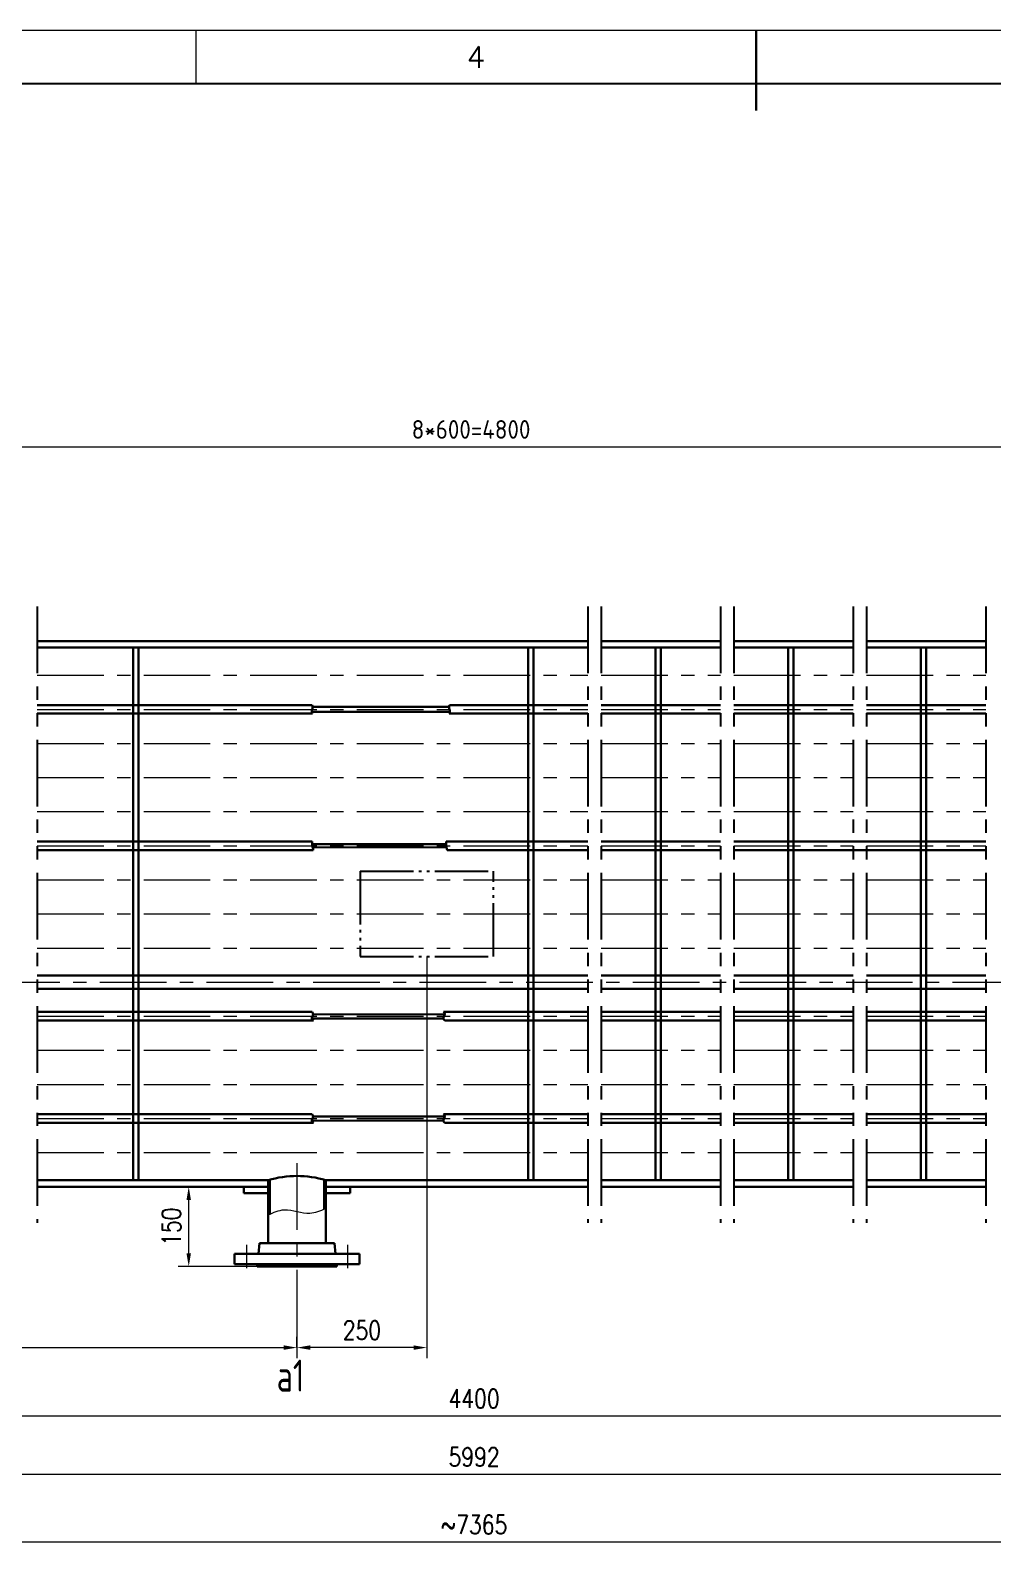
# Model space of a CAD drawing. Header units: millimetres. Extents: x -250 to 8160, y -100 to 5840.
# Drawn here: x 2593 to 4398, y 2983 to 5840 of the extents above; entities that cross this region are included whole.
import ezdxf
from ezdxf.enums import TextEntityAlignment as Align

# ---------------------------------------------------------------- set-up
doc = ezdxf.new("R2010")
doc.units = ezdxf.units.MM
doc.header["$LTSCALE"] = 100
for name, pattern in [('CENTER', [2, 1.25, -0.25, 0.25, -0.25]), ('DIVIDE', [1.4, 1, -0.1, 0.05, -0.1, 0.05, -0.1]), ('PHANTOM', [2.5, 1.25, -0.25, 0.25, -0.25, 0.25, -0.25])]:
    doc.linetypes.add(name, pattern=pattern)
for name, color, linetype, lineweight in [('1轮廓实线层', 7, 'Continuous', 30), ('2细线层', 4, 'Continuous', 20), ('3中心线层', 1, 'CENTER', 20), ('7标注层', 4, 'Continuous', 20)]:
    doc.layers.add(name, color=color, linetype=linetype, lineweight=lineweight)
for name, color, linetype in [('3', 2, 'DIVIDE'), ('6文字层', 3, 'Continuous'), ('9双点划线层', 6, 'PHANTOM'), ('图框层', 7, 'Continuous')]:
    doc.layers.add(name, color=color, linetype=linetype)
doc.styles.add('PC_TEXTSTYLE', font='isocp.shx', dxfattribs={"width": 0.8, "bigfont": 'hzfs.shx'})
doc.styles.add('PC_TEXTSTYLE1', font='isocp.shx', dxfattribs={"bigfont": 'hzfs.shx'})
doc.styles.add('TH_GBDIM', font='romans.shx', dxfattribs={"width": 0.8, "bigfont": 'gbcbig.shx'})
doc.styles.add('工程字', font='gbenor.shx', dxfattribs={"bigfont": 'gbcbig.shx'})
doc.dimstyles.new('TH_GBDIM', dxfattribs={"dimscale": 10, "dimtxt": 3.5, "dimasz": 2.5, "dimexe": 2, "dimexo": 0, "dimgap": 1.5, "dimtad": 1, "dimdec": 0, "dimzin": 0, "dimdsep": 46, "dimtxsty": 'TH_GBDIM', "dimcen": 2.5, "dimclrd": 130, "dimclre": 130, "dimclrt": 3, "dimadec": 0, "dimazin": 0, "dimtfac": 0.714286, "dimtdec": 0, "dimtmove": 0, "dimatfit": 3, "dimfxl": 0, "dimtzin": 0, "dimlwd": -1, "dimlwe": -1, "dimarcsym": 0})
doc.dimstyles.new('TH_GBDIM1', dxfattribs={"dimscale": 10, "dimtxt": 3.5, "dimasz": 2.5, "dimexe": 2, "dimexo": 0, "dimgap": 1.5, "dimtad": 1, "dimtih": 1, "dimtoh": 1, "dimdec": 1, "dimzin": 0, "dimdsep": 46, "dimtxsty": '工程字', "dimcen": 2.5, "dimclrd": 130, "dimclre": 130, "dimclrt": 3, "dimadec": 0, "dimazin": 0, "dimtfac": 0.714286, "dimtdec": 1, "dimtmove": 0, "dimatfit": 3, "dimfxl": 0, "dimtzin": 0, "dimlwd": -1, "dimlwe": -1, "dimarcsym": 0})

# ---------------------------------------------------------------- blocks, each defined once
blk = doc.blocks.new('*D8')
at = {"layer": '7标注层', "color": 130}
for p, q in [((3093.4, 3501.8), (3093.4, 3347.7)), ((1876.5, 3367.7), (1876.5, 3387.7)), ((1901.5, 3367.7), (3068.4, 3367.7))]:
    blk.add_line(p, q, dxfattribs=at)
for points in [[(1901.5, 3371.9), (1901.5, 3363.5), (1876.5, 3367.7)], [(3068.4, 3371.9), (3068.4, 3363.5), (3093.4, 3367.7)]]:
    blk.add_solid(points, dxfattribs=at)
at = {"layer": 'Defpoints', "color": 0}
for p in [(3093.4, 3501.8), (1876.5, 3367.7), (3093.4, 3367.7)]:
    blk.add_point(p, dxfattribs=at)
at = {"layer": '7标注层', "color": 3, "insert": (2484.9, 3400.2), "char_height": 35, "attachment_point": 5, "style": 'TH_GBDIM'}
blk.add_mtext('1500', dxfattribs=at)
blk = doc.blocks.new('*D14')
at = {"layer": '7标注层', "color": 130}
for p, q in [((4975, 3443.9), (4975, 3219.5)), ((1876.5, 3347.7), (1876.5, 3219.5)), ((1901.5, 3239.5), (4950, 3239.5))]:
    blk.add_line(p, q, dxfattribs=at)
for points in [[(1901.5, 3243.7), (1901.5, 3235.4), (1876.5, 3239.5)], [(4950, 3243.7), (4950, 3235.4), (4975, 3239.5)]]:
    blk.add_solid(points, dxfattribs=at)
at = {"layer": 'Defpoints', "color": 0}
for p in [(4975, 3443.9), (1876.5, 3347.7), (4975, 3239.5)]:
    blk.add_point(p, dxfattribs=at)
at = {"layer": '7标注层', "color": 3, "insert": (3425.7, 3272), "char_height": 35, "attachment_point": 5, "style": 'TH_GBDIM'}
blk.add_mtext('4400', dxfattribs=at)
blk = doc.blocks.new('*D15')
at = {"layer": '7标注层', "color": 130}
for p, q in [((5713, 3604.7), (5713, 3109.9)), ((1138.5, 3129.9), (1138.5, 3149.9)), ((1163.5, 3129.9), (5688, 3129.9))]:
    blk.add_line(p, q, dxfattribs=at)
for points in [[(1163.5, 3134.1), (1163.5, 3125.8), (1138.5, 3129.9)], [(5688, 3134.1), (5688, 3125.8), (5713, 3129.9)]]:
    blk.add_solid(points, dxfattribs=at)
at = {"layer": 'Defpoints', "color": 0}
for p in [(5713, 3604.7), (1138.5, 3129.9), (5713, 3129.9)]:
    blk.add_point(p, dxfattribs=at)
at = {"layer": '7标注层', "color": 3, "insert": (3425.7, 3162.4), "char_height": 35, "attachment_point": 5, "style": 'TH_GBDIM'}
blk.add_mtext('5992', dxfattribs=at)
blk = doc.blocks.new('*D18')
at = {"layer": '7标注层', "color": 130}
for p, q in [((448.5, 3109.9), (448.5, 2983)), ((6403, 3109.9), (6403, 2983)), ((473.5, 3003), (6378, 3003))]:
    blk.add_line(p, q, dxfattribs=at)
for points in [[(473.5, 3007.1), (473.5, 2998.8), (448.5, 3003)], [(6378, 3007.1), (6378, 2998.8), (6403, 3003)]]:
    blk.add_solid(points, dxfattribs=at)
at = {"layer": 'Defpoints', "color": 0}
for p in [(448.5, 3109.9), (6403, 3109.9), (6403, 3003)]:
    blk.add_point(p, dxfattribs=at)
at = {"layer": '7标注层', "color": 3, "insert": (3425.7, 3035.5), "char_height": 35, "attachment_point": 5, "style": 'TH_GBDIM'}
blk.add_mtext('~7365', dxfattribs=at)
blk = doc.blocks.new('*D19')
at = {"layer": '7标注层', "color": 130}
for p, q in [((1727, 4681.7), (1727, 5078.6)), ((1752, 5058.6), (5088, 5058.6)), ((5113, 4681.7), (5113, 5078.6))]:
    blk.add_line(p, q, dxfattribs=at)
for points in [[(1752, 5062.8), (1752, 5054.4), (1727, 5058.6)], [(5088, 5062.8), (5088, 5054.4), (5113, 5058.6)]]:
    blk.add_solid(points, dxfattribs=at)
at = {"layer": 'Defpoints', "color": 0}
for p in [(5113, 5058.6), (1727, 4681.7), (5113, 4681.7)]:
    blk.add_point(p, dxfattribs=at)
at = {"layer": '7标注层', "color": 3, "insert": (3420, 5091.1), "char_height": 35, "attachment_point": 5, "style": 'PC_TEXTSTYLE1'}
blk.add_mtext('8*600=4800', dxfattribs=at)
blk = doc.blocks.new('*D36')
at = {"layer": '7标注层', "color": 130}
for p, q in [((2890.3, 3669.7), (2870.3, 3669.7)), ((2890.3, 3544.7), (2890.3, 3644.7)), ((3018.9, 3519.7), (2870.3, 3519.7))]:
    blk.add_line(p, q, dxfattribs=at)
for points in [[(2886.1, 3644.7), (2894.4, 3644.7), (2890.3, 3669.7)], [(2886.1, 3544.7), (2894.4, 3544.7), (2890.3, 3519.7)]]:
    blk.add_solid(points, dxfattribs=at)
at = {"layer": 'Defpoints', "color": 0}
for p in [(2890.3, 3669.7), (2890.3, 3669.7), (3018.9, 3519.7)]:
    blk.add_point(p, dxfattribs=at)
at = {"layer": '7标注层', "color": 3, "insert": (2857.8, 3594.7), "char_height": 35, "attachment_point": 5, "rotation": 90, "style": 'TH_GBDIM'}
blk.add_mtext('150', dxfattribs=at)
blk = doc.blocks.new('*D75')
at = {"layer": '7标注层', "color": 130}
for p, q in [((3337.2, 4101.7), (3337.2, 3347.7)), ((3093.4, 3367.7), (3093.4, 3387.7)), ((3312.2, 3367.7), (3118.4, 3367.7))]:
    blk.add_line(p, q, dxfattribs=at)
for points in [[(3118.4, 3371.9), (3118.4, 3363.5), (3093.4, 3367.7)], [(3312.2, 3371.9), (3312.2, 3363.5), (3337.2, 3367.7)]]:
    blk.add_solid(points, dxfattribs=at)
at = {"layer": 'Defpoints', "color": 0}
for p in [(3337.2, 4101.7), (3093.4, 3367.7), (3093.4, 3367.7)]:
    blk.add_point(p, dxfattribs=at)
at = {"layer": '7标注层', "color": 3, "insert": (3215.3, 3400.2), "char_height": 35, "attachment_point": 5, "style": 'TH_GBDIM'}
blk.add_mtext('250', dxfattribs=at)

msp = doc.modelspace()

# ---------------------------------------------------------------- linework, layer by layer
at = {"layer": '1轮廓实线层'}
for p, q in [((3955, 5840), (3955, 5690)), ((3638.97, 4693.68), (2605.79, 4693.68)), ((3887.97, 4693.68), (3663.97, 4693.68)), ((4136.97, 4693.68), (3912.97, 4693.68)), ((4385.97, 4693.68), (4161.97, 4693.68)), ((3638.97, 4681.68), (2605.79, 4681.68)), ((2785.78, 3681.68), (2785.78, 4681.68)), ((2795.78, 3681.68), (2795.78, 4681.68)), ((3526.99, 3681.68), (3526.99, 4681.68)), ((3536.99, 3681.68), (3536.99, 4681.68)), ((3887.97, 4681.68), (3663.97, 4681.68)), ((3765.95, 3681.68), (3765.95, 4681.68)), ((3775.95, 3681.68), (3775.95, 4681.68)), ((3775.99, 3681.68), (3775.99, 4681.68)), ((4136.97, 4681.68), (3912.97, 4681.68)), ((4014.95, 3681.68), (4014.95, 4681.68)), ((4024.95, 3681.68), (4024.95, 4681.68)), ((4385.97, 4681.68), (4161.97, 4681.68)), ((4263.95, 3681.68), (4263.95, 4681.68)), ((4273.95, 3681.68), (4273.95, 4681.68)), ((2605.79, 4573.68), (3121.74, 4573.68)), ((3379.65, 4573.68), (3638.97, 4573.68)), ((3663.97, 4573.68), (3887.97, 4573.68)), ((3912.97, 4573.68), (4136.97, 4573.68)), ((4161.97, 4573.68), (4385.97, 4573.68)), ((2605.79, 4557.68), (3122.38, 4557.68)), ((3121.36, 4561.01), (3380.03, 4561.01)), ((3122.53, 4570.34), (3378.86, 4570.34)), ((3379.01, 4557.68), (3638.97, 4557.68)), ((3663.97, 4557.68), (3887.97, 4557.68)), ((3912.97, 4557.68), (4136.97, 4557.68)), ((4161.97, 4557.68), (4385.97, 4557.68)), ((2605.79, 4317.68), (3121.72, 4317.68)), ((3373.06, 4317.68), (3638.97, 4317.68)), ((3663.97, 4317.68), (3887.97, 4317.68)), ((3912.97, 4317.68), (4385.97, 4317.68)), ((2605.79, 4301.68), (3123.95, 4301.68)), ((3122.42, 4312.9), (3374.53, 4312.51)), ((3122.42, 4306.45), (3373.72, 4306.84)), ((3375.29, 4301.68), (3638.97, 4301.68)), ((3663.97, 4301.68), (3887.97, 4301.68)), ((3912.97, 4301.68), (4385.97, 4301.68)), ((2605.79, 4066.18), (3638.97, 4066.18)), ((3663.97, 4066.18), (3887.97, 4066.18)), ((3912.97, 4066.18), (4136.97, 4066.18)), ((4161.97, 4066.18), (4385.97, 4066.18)), ((2605.79, 4041.18), (3638.97, 4041.18)), ((3663.97, 4041.18), (3887.97, 4041.18)), ((3912.97, 4041.18), (4136.97, 4041.18)), ((4161.97, 4041.18), (4385.97, 4041.18)), ((2605.79, 3997.68), (3121.67, 3997.68)), ((2605.79, 3981.68), (3124.09, 3981.68)), ((3123.81, 3993.21), (3370.57, 3993.52)), ((3123.81, 3985.64), (3367.76, 3985.33)), ((3368.41, 3997.68), (3638.97, 3997.68)), ((3370.84, 3981.68), (3638.97, 3981.68)), ((3663.97, 3997.68), (3887.97, 3997.68)), ((3663.97, 3981.68), (3887.97, 3981.68)), ((3912.97, 3997.68), (4136.97, 3997.68)), ((3912.97, 3981.68), (4136.97, 3981.68)), ((4161.97, 3997.68), (4385.97, 3997.68)), ((4161.97, 3981.68), (4385.97, 3981.68)), ((2605.79, 3805.68), (3121.67, 3805.68)), ((3123.81, 3801.21), (3370.57, 3801.52)), ((3368.41, 3805.68), (3638.97, 3805.68)), ((3663.97, 3805.68), (3887.97, 3805.68)), ((3912.97, 3805.68), (4136.97, 3805.68)), ((4161.97, 3805.68), (4385.97, 3805.68)), ((2605.79, 3789.68), (3124.09, 3789.68)), ((3120.96, 3793.64), (3367.76, 3793.33)), ((3370.84, 3789.68), (3638.97, 3789.68)), ((3663.97, 3789.68), (3887.97, 3789.68)), ((3912.97, 3789.68), (4136.97, 3789.68)), ((4161.97, 3789.68), (4385.97, 3789.68)), ((3039.41, 3681.68), (2605.79, 3681.68)), ((3039.41, 3669.68), (2605.79, 3669.68)), ((2993.41, 3669.68), (2993.41, 3657.68)), ((2993.41, 3657.68), (3039.41, 3657.68)), ((3039.41, 3681.68), (3039.41, 3563.68)), ((3042.41, 3682.58), (3042.41, 3618.04)), ((3144.41, 3682.58), (3144.41, 3627.6)), ((3147.41, 3681.68), (3147.41, 3563.68)), ((3638.97, 3681.68), (3147.41, 3681.68)), ((3638.97, 3669.68), (3147.41, 3669.68)), ((3193.41, 3657.68), (3147.41, 3657.68)), ((3193.41, 3669.68), (3193.41, 3657.68)), ((3887.97, 3681.68), (3663.97, 3681.68)), ((3887.97, 3669.68), (3663.97, 3669.68)), ((4136.97, 3681.68), (3912.97, 3681.68)), ((4136.97, 3669.68), (3912.97, 3669.68)), ((4385.97, 3681.68), (4161.97, 3681.68)), ((4385.97, 3669.68), (4161.97, 3669.68)), ((2975.91, 3524.18), (2975.91, 3543.68)), ((3210.91, 3543.68), (2975.91, 3543.68)), ((3020.91, 3543.68), (3023.01, 3563.68)), ((3163.81, 3563.68), (3023.01, 3563.68)), ((3165.91, 3543.68), (3163.81, 3563.68)), ((3210.91, 3543.68), (3210.91, 3524.18)), ((2975.91, 3524.18), (3210.91, 3524.18)), ((3018.91, 3524.18), (3018.91, 3519.68)), ((3167.91, 3519.68), (3018.91, 3519.68)), ((3167.91, 3524.18), (3167.91, 3519.68))]:
    msp.add_line(p, q, dxfattribs=at)
msp.add_arc((3093.41, 3508.07), 181.81, 72.72156, 107.27844, dxfattribs=at)
for points in [[(3122.38, 4557.68), (3121.28, 4561.72), (3122.57, 4569.59), (3121.74, 4573.68)], [(3379.01, 4557.68), (3380.11, 4561.72), (3378.82, 4569.59), (3379.65, 4573.68)]]:
    msp.add_spline(points, degree=3, dxfattribs=at)
at = {"layer": '1轮廓实线层', "end_tangent": (-0.9999883, 0.0048294)}
for points in [[(3123.95, 4301.68), (3122.38, 4309.28), (3121.72, 4317.68)], [(3375.29, 4301.68), (3373.72, 4306.68), (3373.06, 4317.68)]]:
    msp.add_spline(points, degree=3, dxfattribs=at)
at = {"layer": '1轮廓实线层'}
for points in [[(3124.09, 3981.68), (3122.64, 3982.9), (3118.76, 3986.16), (3125.54, 3992.52), (3122.92, 3996.29), (3121.67, 3997.68)], [(3370.84, 3981.68), (3369.39, 3982.9), (3365.51, 3986.16), (3372.29, 3992.52), (3369.67, 3996.29), (3368.41, 3997.68)], [(3124.09, 3789.68), (3122.64, 3790.9), (3118.76, 3794.16), (3125.54, 3800.52), (3122.92, 3804.29), (3121.67, 3805.68)], [(3370.84, 3789.68), (3369.39, 3790.9), (3365.51, 3794.16), (3372.29, 3800.52), (3369.67, 3804.29), (3368.41, 3805.68)]]:
    msp.add_open_spline(points, degree=3, knots=[0, 0, 0, 0, 4.9554005, 13.2635566, 18.2851357, 18.2851357, 18.2851357, 18.2851357], dxfattribs=at)
at = {"layer": '2细线层'}
for p, q in [((8160, 5840), (-250, 5840)), ((2903.75, 5840), (2903.75, 5740)), ((3955, 5840), (3955, 5740))]:
    msp.add_line(p, q, dxfattribs=at)
msp.add_spline([(3039.41, 3616.68), (3069.7, 3626.42), (3117.67, 3620.02), (3147.41, 3628.87)], degree=3, dxfattribs=at)
at = {"layer": '3'}
for p, q in [((3212.23, 4261.68), (3462.23, 4261.68)), ((3212.23, 4261.68), (3212.23, 4101.68)), ((3462.23, 4101.68), (3462.23, 4261.68)), ((3212.23, 4101.68), (3462.23, 4101.68))]:
    msp.add_line(p, q, dxfattribs=at)
at = {"layer": '3中心线层'}
for p, q in [((2605.79, 4629.68), (3638.97, 4629.68)), ((3663.97, 4629.68), (3887.97, 4629.68)), ((3912.97, 4629.68), (4136.97, 4629.68)), ((4161.97, 4629.68), (4385.97, 4629.68)), ((2605.79, 4565.68), (3638.97, 4565.68)), ((3663.97, 4565.68), (3887.97, 4565.68)), ((3912.97, 4565.68), (4136.97, 4565.68)), ((4161.97, 4565.68), (4385.97, 4565.68)), ((2605.79, 4501.68), (3638.97, 4501.68)), ((3663.97, 4501.68), (3887.97, 4501.68)), ((3912.97, 4501.68), (4136.97, 4501.68)), ((4161.97, 4501.68), (4385.97, 4501.68)), ((2605.79, 4437.68), (3638.97, 4437.68)), ((3663.97, 4437.68), (3887.97, 4437.68)), ((3912.97, 4437.68), (4136.97, 4437.68)), ((4161.97, 4437.68), (4385.97, 4437.68)), ((2605.79, 4373.68), (3638.97, 4373.68)), ((3663.97, 4373.68), (3887.97, 4373.68)), ((3912.97, 4373.68), (4136.97, 4373.68)), ((4161.97, 4373.68), (4385.97, 4373.68)), ((2605.79, 4309.68), (3638.97, 4309.68)), ((3663.97, 4309.68), (3887.97, 4309.68)), ((3912.97, 4309.68), (4136.97, 4309.68)), ((4161.97, 4309.68), (4385.97, 4309.68)), ((2605.79, 4245.68), (3638.97, 4245.68)), ((3663.97, 4245.68), (3887.97, 4245.68)), ((3912.97, 4245.68), (4136.97, 4245.68)), ((4161.97, 4245.68), (4385.97, 4245.68)), ((2605.79, 4181.68), (3638.97, 4181.68)), ((2605.79, 4181.68), (3638.97, 4181.68)), ((3663.97, 4181.68), (3887.97, 4181.68)), ((3663.97, 4181.68), (3887.97, 4181.68)), ((3912.97, 4181.68), (4136.97, 4181.68)), ((3912.97, 4181.68), (4136.97, 4181.68)), ((4161.97, 4181.68), (4385.97, 4181.68)), ((4161.97, 4181.68), (4385.97, 4181.68)), ((2605.79, 4117.68), (3638.97, 4117.68)), ((3663.97, 4117.68), (3887.97, 4117.68)), ((3912.97, 4117.68), (4136.97, 4117.68)), ((4161.97, 4117.68), (4385.97, 4117.68)), ((1123.55, 4053.68), (5729.02, 4053.68)), ((2605.79, 3989.68), (3638.97, 3989.68)), ((3663.97, 3989.68), (3887.97, 3989.68)), ((3912.97, 3989.68), (4136.97, 3989.68)), ((4161.97, 3989.68), (4385.97, 3989.68)), ((2605.79, 3925.68), (3638.97, 3925.68)), ((3663.97, 3925.68), (3887.97, 3925.68)), ((3912.97, 3925.68), (4136.97, 3925.68)), ((4161.97, 3925.68), (4385.97, 3925.68)), ((2605.79, 3861.68), (3638.97, 3861.68)), ((3663.97, 3861.68), (3887.97, 3861.68)), ((3912.97, 3861.68), (4136.97, 3861.68)), ((4161.97, 3861.68), (4385.97, 3861.68)), ((2605.79, 3797.68), (3638.97, 3797.68)), ((3663.97, 3797.68), (3887.97, 3797.68)), ((3912.97, 3797.68), (4136.97, 3797.68)), ((4161.97, 3797.68), (4385.97, 3797.68)), ((2605.79, 3733.68), (3638.97, 3733.68)), ((3663.97, 3733.68), (3887.97, 3733.68)), ((3912.97, 3733.68), (4136.97, 3733.68)), ((4161.97, 3733.68), (4385.97, 3733.68)), ((3093.41, 3713.69), (3093.41, 3501.75)), ((2998.41, 3560.68), (2998.41, 3516.68)), ((3188.41, 3560.68), (3188.41, 3516.68))]:
    msp.add_line(p, q, dxfattribs=at)
at = {"layer": '9双点划线层'}
for p, q in [((2605.79, 4758.64), (2605.79, 3601.73)), ((3638.97, 4758.64), (3638.97, 3601.73)), ((3663.97, 4758.64), (3663.97, 3601.73)), ((3887.97, 4758.64), (3887.97, 3601.73)), ((3912.97, 4758.64), (3912.97, 3601.73)), ((4136.97, 4758.64), (4136.97, 3601.73)), ((4161.97, 4758.64), (4161.97, 3601.73)), ((4385.97, 4758.64), (4385.97, 3601.73))]:
    msp.add_line(p, q, dxfattribs=at)
at = {"layer": '图框层'}
msp.add_line((8060, 5740), (0, 5740), dxfattribs=at)

# ---------------------------------------------------------------- texts
at = {"layer": '6文字层', "style": 'TH_GBDIM'}
msp.add_text('4', height=40, dxfattribs=at).set_placement((3429.38, 5790), align=Align.MIDDLE)
at = {"layer": '6文字层', "style": 'PC_TEXTSTYLE', "width": 0.8}
msp.add_text('a1', height=60, dxfattribs=at).set_placement((3055.34, 3284.99))

# ---------------------------------------------------------------- dimensions: what is measured, and where the dimension line sits
at = {"layer": '7标注层'}
dim = msp.add_linear_dim(base=(5112.95, 5058.59), p1=(1726.99, 4681.68), p2=(5112.95, 4681.68), text='8*600=4800', dimstyle='TH_GBDIM1', override={"dimtxsty": 'PC_TEXTSTYLE1'}, dxfattribs=at)
dim.commit()
dim.dimension.update_dxf_attribs({"geometry": '*D19', "text_midpoint": (3419.97, 5091.09)})
for base, p1, p2, text, picture, middle in [((3093.41, 3367.72), (3337.23, 4101.68), (3093.41, 3367.72), '250', '*D75', (3215.32, 3400.22)), ((5712.95, 3129.92), (1138.46, 3129.92), (5712.95, 3604.68), '5992', '*D15', (3425.7, 3162.42)), ((3093.41, 3367.72), (1876.46, 3367.72), (3093.41, 3501.75), '1500', '*D8', (2484.93, 3400.22)), ((4974.95, 3239.52), (1876.46, 3347.72), (4974.95, 3443.86), '4400', '*D14', (3425.7, 3272.02)), ((6402.95, 3002.97), (448.46, 3109.92), (6402.95, 3109.92), '~7365', '*D18', (3425.7, 3035.47))]:
    dim = msp.add_linear_dim(base=base, p1=p1, p2=p2, text=text, dimstyle='TH_GBDIM', dxfattribs=at)
    dim.commit()
    dim.dimension.update_dxf_attribs({"geometry": picture, "text_midpoint": middle})
dim = msp.add_linear_dim(base=(2890.28, 3669.68), p1=(3018.91, 3519.68), p2=(2890.28, 3669.68), angle=90, dimstyle='TH_GBDIM', dxfattribs=at)
dim.commit()
dim.dimension.update_dxf_attribs({"geometry": '*D36', "text_midpoint": (2857.78, 3594.68)})

doc.saveas('drawing.dxf')
